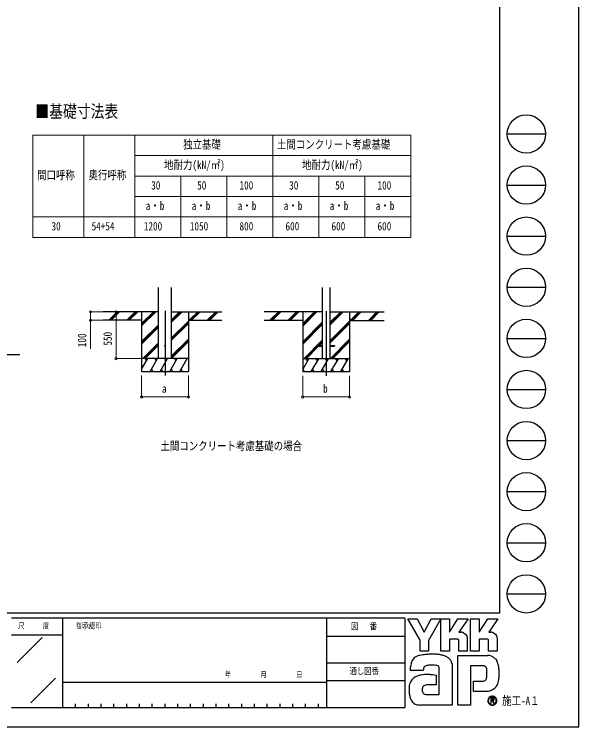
# Model space of a CAD drawing. Units: millimetres, scale not verified. Extents: x -12615 to 12615, y -8910 to 8910.
# Drawn here: x 5988 to 12615, y -8910 to -545 of the extents above; entities that cross this region are included whole.
import ezdxf
from ezdxf.enums import TextEntityAlignment as Align

# ---------------------------------------------------------------- set-up
doc = ezdxf.new("R2010")
doc.units = ezdxf.units.MM
doc.header["$LTSCALE"] = 50
doc.layers.add('0-1_TABLE1', color=7, linetype='Continuous', lineweight=18)
doc.layers.add('0-7_YKK_D', color=6, linetype='Continuous', lineweight=18)
for name, color, linetype in [('0-2_USER1', 3, 'Continuous'), ('0-4_YKK_12', 2, 'Continuous'), ('0-6_YKK_A1', 4, 'Continuous'), ('0-8_YKK_ZWAK', 7, 'Continuous')]:
    doc.layers.add(name, color=color, linetype=linetype)
doc.styles.add('ＭＳ ゴシック', font='')
doc.styles.get('ＭＳ ゴシック').set_extended_font_data('MS Gothic')

msp = doc.modelspace()

# ---------------------------------------------------------------- linework, layer by layer
at = {"layer": '0-1_TABLE1'}
for p, q in [((6205.06, -1965), (10645.06, -1965)), ((6205.06, -1965), (6205.06, -3165)), ((6805.06, -1965), (6805.06, -3165)), ((7405.06, -1965), (7405.06, -3165)), ((9025.06, -1965), (9025.06, -3165)), ((7405.06, -2205), (10645.06, -2205)), ((7405.06, -2445), (10645.06, -2445)), ((8485.06, -2445), (8485.06, -3165)), ((9565.06, -2445), (9565.06, -3165)), ((10105.06, -2445), (10105.06, -3165)), ((7405.06, -2685), (10645.06, -2685)), ((6205.06, -2925), (10645.06, -2925)), ((6205.06, -3165), (10645.06, -3165))]:
    msp.add_line(p, q, dxfattribs=at)
for points in [[(10645.06, -1965), (10645.06, -2445), (10645.06, -2925), (10645.06, -3165)], [(7945.06, -2445), (7945.06, -2925), (7945.06, -3165)]]:
    msp.add_lwpolyline(points, dxfattribs=at)
at = {"layer": '0-4_YKK_12'}
for p, q in [((7758.06, -4028.79), (7758.06, -4788)), ((9649.06, -4029.79), (9649.06, -4789))]:
    msp.add_line(p, q, dxfattribs=at)
at = {"layer": '0-6_YKK_A1'}
for p, q in [((7680.31, -4588), (7680.31, -3752.65)), ((7835.81, -4588), (7835.81, -3752.65)), ((9603.86, -3753.65), (9603.86, -4589)), ((9694.26, -3753.65), (9694.26, -4589)), ((7680.31, -4038), (7032.11, -4038)), ((7098.8, -4136.6), (7197.39, -4038)), ((7111.53, -4138), (7211.53, -4038)), ((7125.68, -4138), (7225.68, -4038)), ((7310.93, -4136.6), (7409.52, -4038)), ((7323.67, -4138), (7423.67, -4038)), ((7337.81, -4138), (7437.81, -4038)), ((7483.06, -4038), (7483.06, -4738)), ((7483.06, -4204.88), (7649.94, -4038)), ((7483.06, -4190.74), (7635.8, -4038)), ((7483.06, -4176.6), (7621.66, -4038)), ((7835.81, -4160.5), (7958.31, -4038)), ((7835.81, -4146.36), (7944.17, -4038)), ((7835.81, -4132.21), (7930.02, -4038)), ((7835.81, -4038), (8423.68, -4038)), ((8033.06, -4038), (8033.06, -4738)), ((8042.16, -4138), (8142.16, -4038)), ((8056.3, -4138), (8156.3, -4038)), ((8070.44, -4138), (8170.44, -4038)), ((8254.29, -4138), (8354.29, -4038)), ((8268.43, -4138), (8368.43, -4038)), ((8282.57, -4138), (8382.57, -4038)), ((9603.86, -4039), (8923.11, -4039)), ((8989.8, -4137.6), (9088.39, -4039)), ((9002.53, -4139), (9102.54, -4039)), ((9016.68, -4139), (9116.68, -4039)), ((9201.93, -4137.6), (9300.53, -4039)), ((9214.67, -4139), (9314.67, -4039)), ((9228.81, -4139), (9328.81, -4039)), ((9374.06, -4039), (9374.06, -4739)), ((9374.06, -4205.88), (9540.94, -4039)), ((9374.06, -4191.74), (9526.8, -4039)), ((9374.06, -4177.6), (9512.66, -4039)), ((9694.26, -4194.05), (9849.31, -4039)), ((9694.26, -4179.91), (9835.17, -4039)), ((9694.26, -4165.76), (9821.03, -4039)), ((9694.26, -4039), (10332.27, -4039)), ((9924.06, -4039), (9924.06, -4739)), ((9933.16, -4139), (10033.16, -4039)), ((9947.3, -4139), (10047.3, -4039)), ((9961.44, -4139), (10061.44, -4039)), ((10145.29, -4139), (10245.29, -4039)), ((10159.43, -4139), (10259.43, -4039)), ((10173.57, -4139), (10273.57, -4039)), ((7483.06, -4138), (7032.11, -4138)), ((7835.81, -4344.34), (8033.06, -4147.1)), ((7835.81, -4358.49), (8033.06, -4161.24)), ((7835.81, -4372.63), (8033.06, -4175.38)), ((8033.06, -4138), (8423.68, -4138)), ((9374.06, -4139), (8923.11, -4139)), ((9374.06, -4389.73), (9603.86, -4159.93)), ((9374.06, -4403.87), (9603.86, -4174.07)), ((9694.26, -4377.89), (9924.06, -4148.1)), ((9694.26, -4392.04), (9924.06, -4162.24)), ((9694.26, -4406.18), (9924.06, -4176.38)), ((9924.06, -4139), (10332.27, -4139)), ((7483.06, -4388.73), (7680.31, -4191.48)), ((7483.06, -4402.87), (7680.31, -4205.62)), ((7483.06, -4417.01), (7680.31, -4219.76)), ((9374.06, -4418.01), (9603.86, -4188.21)), ((7495.92, -4588), (7680.31, -4403.61)), ((7510.06, -4588), (7680.31, -4417.75)), ((7524.2, -4588), (7680.31, -4431.89)), ((7835.81, -4556.48), (8033.06, -4359.23)), ((7835.81, -4570.62), (8033.06, -4373.37)), ((7835.81, -4584.76), (8033.06, -4387.51)), ((9386.92, -4589), (9603.86, -4372.06)), ((9555.56, -4434.5), (9603.86, -4386.2)), ((9569.7, -4434.5), (9603.86, -4400.34)), ((9695.28, -4589), (9924.06, -4360.23)), ((9709.43, -4589), (9924.06, -4374.37)), ((9723.57, -4589), (9924.06, -4388.51)), ((9401.06, -4589), (9549.06, -4441)), ((9415.2, -4589), (9560.7, -4443.5)), ((9549.06, -4434.5), (9549.06, -4443.5)), ((9549.06, -4434.5), (9603.86, -4434.5)), ((9549.06, -4443.5), (9603.86, -4443.5)), ((9694.26, -4434.5), (9749.06, -4434.5)), ((9694.26, -4443.5), (9749.06, -4443.5)), ((9749.06, -4434.5), (9749.06, -4443.5)), ((4831.26, -4538), (6052.25, -4538)), ((8033.06, -4588), (7483.06, -4588)), ((7483.06, -4713.45), (7555.49, -4588)), ((7540.49, -4613.98), (7525.49, -4588)), ((7584.36, -4738), (7670.96, -4588)), ((7655.96, -4613.98), (7640.96, -4588)), ((7699.83, -4738), (7786.43, -4588)), ((7771.43, -4613.98), (7756.43, -4588)), ((7815.3, -4738), (7901.9, -4588)), ((7886.9, -4613.98), (7871.9, -4588)), ((7930.77, -4738), (8017.37, -4588)), ((7987.37, -4588), (7987.37, -4588)), ((9924.06, -4589), (9374.06, -4589)), ((9374.06, -4714.45), (9446.49, -4589)), ((9431.49, -4614.98), (9416.49, -4589)), ((9475.36, -4739), (9561.96, -4589)), ((9546.96, -4614.98), (9531.96, -4589)), ((9590.83, -4739), (9677.43, -4589)), ((9662.43, -4614.98), (9647.43, -4589)), ((9706.3, -4739), (9792.9, -4589)), ((9777.9, -4614.98), (9762.9, -4589)), ((9821.77, -4739), (9908.37, -4589)), ((9893.37, -4614.98), (9878.37, -4589)), ((7483.06, -4738), (8033.06, -4738)), ((7599.35, -4712.02), (7614.35, -4738)), ((7714.82, -4712.02), (7729.82, -4738)), ((7830.3, -4712.02), (7845.3, -4738)), ((7945.76, -4712.02), (7960.76, -4738)), ((9374.06, -4739), (9924.06, -4739)), ((9374.89, -4713.02), (9389.88, -4739)), ((9490.36, -4713.02), (9505.35, -4739)), ((9605.83, -4713.02), (9620.82, -4739)), ((9721.3, -4713.02), (9736.3, -4739)), ((9836.77, -4713.02), (9851.76, -4739))]:
    msp.add_line(p, q, dxfattribs=at)
msp.add_circle((7758.06, -4438), 5, dxfattribs=at)
at = {"layer": '0-7_YKK_D'}
for p, q in [((7031.11, -4038), (6882.06, -4038)), ((7183.06, -4038), (7183.06, -4588)), ((7031.11, -4138), (6882.06, -4138)), ((7482.06, -4588), (7182.06, -4588)), ((7483.06, -4788), (7483.06, -5039)), ((8033.06, -4788), (8033.06, -5039)), ((9374.06, -4789), (9374.06, -5039)), ((9924.06, -4789), (9924.06, -5039)), ((7483.06, -5038), (8033.06, -5038)), ((9374.06, -5038), (9924.06, -5038))]:
    msp.add_line(p, q, dxfattribs=at)
msp.add_lwpolyline([(6883.06, -4038), (6883.06, -4138), (6883.06, -4473.8)], dxfattribs=at)
for centre in [(6883.06, -4038), (7183.06, -4038), (6883.06, -4138), (7183.06, -4588), (7483.06, -5038), (8033.06, -5038), (9374.06, -5038), (9924.06, -5038)]:
    msp.add_circle(centre, 12.75, dxfattribs=at)
at = {"layer": '0-8_YKK_ZWAK'}
for p, q in [((11685.06, 8325), (11685.06, -7575)), ((11775.06, -1950), (12225.06, -1950)), ((11775.06, -2550), (12225.06, -2550)), ((11775.06, -3150), (12225.06, -3150)), ((11775.06, -3750), (12225.06, -3750)), ((11775.06, -4350), (12225.06, -4350)), ((11775.06, -4950), (12225.06, -4950)), ((11775.06, -5550), (12225.06, -5550)), ((11775.06, -6150), (12225.06, -6150)), ((11775.06, -6750), (12225.06, -6750)), ((11775.06, -7350), (12225.06, -7350)), ((11685.06, -7575), (-11714.94, -7575)), ((6555.06, -7635), (5955.06, -7635)), ((9652.56, -7635), (6555.06, -7635)), ((6555.06, -7635), (6555.06, -8685)), ((9652.56, -7635), (9652.56, -8685)), ((10575.06, -7635), (9652.56, -7635)), ((10575.06, -7635), (10575.06, -8685)), ((5955.06, -7830), (6555.06, -7830)), ((6021.31, -8154.87), (6315.11, -7861.08)), ((9652.56, -7845), (10575.06, -7845)), ((9652.56, -8160), (10575.06, -8160)), ((6182.02, -8627.97), (6470.68, -8339.3)), ((6555.06, -8385), (9652.56, -8385)), ((10575.06, -8370), (9652.56, -8370)), ((5955.06, -8685), (6555.06, -8685)), ((6555.06, -8685), (9652.56, -8685)), ((6705.06, -8640), (6705.06, -8685)), ((6855.06, -8640), (6855.06, -8685)), ((7005.06, -8640), (7005.06, -8685)), ((7155.06, -8640), (7155.06, -8685)), ((7305.06, -8640), (7305.06, -8685)), ((7455.06, -8640), (7455.06, -8685)), ((7605.06, -8640), (7605.06, -8685)), ((7755.06, -8640), (7755.06, -8685)), ((7905.06, -8640), (7905.06, -8685)), ((8055.06, -8640), (8055.06, -8685)), ((8205.06, -8640), (8205.06, -8685)), ((8355.06, -8640), (8355.06, -8685)), ((8505.06, -8640), (8505.06, -8685)), ((8655.06, -8640), (8655.06, -8685)), ((8805.06, -8640), (8805.06, -8685)), ((8955.06, -8640), (8955.06, -8685)), ((9105.06, -8640), (9105.06, -8685)), ((9255.06, -8640), (9255.06, -8685)), ((9405.06, -8640), (9405.06, -8685)), ((9555.06, -8640), (9555.06, -8685)), ((9652.56, -8685), (10575.06, -8685)), ((11600.02, -8651.94), (11600.02, -8651.94))]:
    msp.add_line(p, q, dxfattribs=at)
for points in [[(-12615, -8910), (12615, -8910), (12615, 8910), (-12615, 8910)], [(10608.06, -7644), (10718.49, -7644), (10801.41, -7800.3), (10884.12, -7644), (10994.63, -7644), (10853.01, -7895.97), (10853.01, -8022.4), (10752.29, -8022.4), (10752.29, -7892.57)]]:
    msp.add_lwpolyline(points, close=True, dxfattribs=at)
for points in [[(11191.64, -7879.83), (11096.31, -7879.83), (11096.31, -8022.29), (10994.74, -8022.29), (10994.74, -7644), (11096.31, -7644), (11096.31, -7798.75), (11196.21, -7644), (11315.52, -7644), (11208.48, -7800.64), (11212.27, -7800.64), (11216.46, -7800.64), (11220.76, -7800.64), (11224.9, -7800.64), (11228.6, -7800.64), (11231.58, -7800.64), (11233.57, -7800.64), (11234.3, -7800.64)], [(11542.53, -7879.83), (11447.31, -7879.83), (11447.31, -8022.4), (11345.69, -8022.4), (11345.69, -7644), (11447.31, -7644), (11447.31, -7798.75), (11547.1, -7644), (11666.41, -7644), (11559.37, -7800.64), (11563.2, -7800.64), (11567.41, -7800.64), (11571.71, -7800.64), (11575.84, -7800.64), (11579.52, -7800.64), (11582.49, -7800.64), (11584.47, -7800.64), (11585.19, -7800.64)], [(11263.52, -7806.64), (11275.65, -7813.57), (11285.92, -7822.6), (11294.18, -7833.36), (11300.27, -7845.45), (11304.03, -7858.49), (11305.32, -7872.11), (11305.32, -8022.65), (11206.23, -8022.65), (11206.23, -7894.23)], [(11614.45, -7806.64), (11626.61, -7813.57), (11636.92, -7822.6), (11645.22, -7833.36), (11651.35, -7845.45), (11655.14, -7858.49), (11656.44, -7872.11), (11656.44, -8022.4), (11557.12, -8022.4), (11557.12, -7894.23)], [(11486.61, -8194.52), (11343.58, -8194.52), (11343.58, -8655), (11193.69, -8655), (11193.69, -8072.37), (11542.06, -8072.37)], [(11636.14, -8113.54), (11645.92, -8125.87), (11653.24, -8137.83), (11658.35, -8148.65)], [(10814.39, -8196.93), (10807.42, -8200.86), (10801.98, -8205.65), (10797.86, -8211.25), (10794.88, -8217.59), (10792.82, -8224.59), (10791.48, -8232.21), (10790.67, -8240.37), (10790.19, -8249), (10640.23, -8249.37), (10640.67, -8228.86), (10641.5, -8205.82)], [(11123.13, -8157.5), (11127.38, -8174.71), (11129.79, -8193.13), (11130.55, -8212.76), (11130.55, -8655), (10768.66, -8655)], [(10871.84, -8296.58), (10900.22, -8298.46), (10922.53, -8300.96), (10937.13, -8303.3), (10942.36, -8304.7), (10942.36, -8419.42), (10925.77, -8417.67), (10907.57, -8416.68), (10888.94, -8416.3), (10871.06, -8416.36), (10855.1, -8416.69), (10842.25, -8417.13), (10833.68, -8417.51), (10830.56, -8417.68), (10817.59, -8420.05), (10806.4, -8423.76), (10797.01, -8428.84), (10789.4, -8435.31), (10783.58, -8443.19), (10779.55, -8452.51), (10777.31, -8463.3), (10776.86, -8475.57), (10778.29, -8489.07), (10781.15, -8500.22), (10785.28, -8509.25), (10790.48, -8516.37), (10796.58, -8521.78), (10803.4, -8525.72), (10810.76, -8528.37), (10818.48, -8529.97), (10977.79, -8529.97), (10977.79, -8235.22), (10977.83, -8229.38), (10977.53, -8223.66), (10976.78, -8218.16), (10975.5, -8212.94), (10973.59, -8208.07), (10970.96, -8203.64), (10967.51, -8199.72), (10963.16, -8196.37)], [(10963.16, -8196.37), (10953.82, -8192.71), (10938.88, -8189.6), (10919.82, -8187.31), (10898.12, -8186.08), (10875.25, -8186.18), (10852.69, -8187.85)], [(11537.48, -8282.99), (11537.29, -8263.9), (11536.38, -8246.69), (11534.23, -8231.59), (11530.31, -8218.78)], [(11623.69, -8462.91), (11609.85, -8473.67), (11595.43, -8482.13), (11580.55, -8488.44), (11565.3, -8492.76), (11549.8, -8495.23), (11534.16, -8496.03), (11380.08, -8496.03), (11380.08, -8374.99), (11466.96, -8374.99), (11482.98, -8374.77), (11497.07, -8373.4), (11509.16, -8369.86)], [(11623.82, -8587.79), (11623.75, -8586.03), (11623.53, -8584.34), (11623.16, -8582.71), (11622.66, -8581.16), (11622.01, -8579.69), (11621.22, -8578.31), (11620.3, -8577.02), (11619.24, -8575.84), (11617.85, -8574.61), (11616.31, -8573.54), (11614.62, -8572.63), (11612.79, -8571.88), (11610.84, -8571.29), (11608.75, -8570.87), (11606.55, -8570.61), (11604.23, -8570.53), (11581.5, -8570.53), (11581.5, -8637.42), (11588.37, -8637.42), (11588.37, -8577.35), (11604.23, -8577.35), (11605.87, -8577.41), (11607.41, -8577.57), (11608.85, -8577.83), (11610.19, -8578.2), (11611.42, -8578.67), (11612.53, -8579.24), (11613.52, -8579.9), (11614.4, -8580.67)], [(11617.08, -8587.79), (11616.66, -8591.01), (11615.51, -8593.54), (11613.78, -8595.47), (11611.64, -8596.87), (11609.23, -8597.83), (11606.71, -8598.42), (11604.25, -8598.72), (11601.99, -8598.8), (11596.03, -8598.8), (11599.04, -8603.91), (11618.68, -8637.65), (11626.54, -8637.65), (11607.6, -8605.17), (11609.37, -8604.82), (11611.07, -8604.37), (11612.67, -8603.83), (11614.19, -8603.2), (11615.6, -8602.47), (11616.92, -8601.65), (11618.14, -8600.73), (11619.24, -8599.73)]]:
    msp.add_lwpolyline(points, dxfattribs=at)
for centre in [(12000.06, -1950), (12000.06, -2550), (12000.06, -3150), (12000.06, -3750), (12000.06, -4350), (12000.06, -4950), (12000.06, -5550), (12000.06, -6150), (12000.06, -6750), (12000.06, -7350)]:
    msp.add_circle(centre, 225, dxfattribs=at)
for centre, radius, start, end in [((11234.45, -7875.57), 74.93, 78.26798, 90.11215), ((11235.52, -7870.11), 69.37, 66.19963, 78.22058), ((11585.34, -7875.7), 75.07, 78.27851, 90.10826), ((11586.37, -7870.44), 69.7, 66.2483, 78.23226), ((11192.17, -7893.88), 14.06, 358.57817, 92.1683), ((11543.13, -7893.81), 14, 358.29941, 92.43455), ((10754.81, -8183.52), 108.22, 138.03852, 152.12015), ((10754.79, -8184.02), 108.55, 122.60463, 137.83438), ((10769.15, -8207.24), 135.84, 108.37421, 122.42809), ((10791.88, -8288.08), 219.75, 100.93159, 107.35499), ((10866.16, -8648.45), 587.69, 97.86054, 101.37938), ((10901.03, -8890.74), 832.48, 94.90201, 97.9576), ((10903.41, -8910.14), 852, 91.6169, 94.94971), ((10900.11, -8772.18), 714.01, 87.51794, 91.66439), ((10909.38, -8573.33), 514.94, 81.92631, 87.59083), ((10936.76, -8385.69), 325.32, 73.67137, 82.05943), ((10977.38, -8249.75), 183.45, 60.60528, 73.9085), ((10994.01, -8216.59), 146.41, 52.17347, 59.90542), ((11008.88, -8197.34), 122.08, 43.55042, 52.14561), ((11017.07, -8189.43), 110.69, 34.48659, 43.50182), ((11536.36, -8232.64), 160.37, 78.73198, 87.96551), ((11541.07, -8208.59), 135.87, 69.03034, 78.69541), ((11545.45, -8196.9), 123.38, 59.39484, 68.9885), ((11547.48, -8193.34), 119.28, 50.3012, 59.3616), ((11546.74, -8194.18), 120.4, 42.05209, 50.28551), ((10913.41, -8221.38), 272.36, 171.55622, 176.72493), ((10821.12, -8207.6), 179.04, 163.48385, 171.57982), ((10774.82, -8193.86), 130.74, 152.2125, 163.4865), ((10853.97, -8290.89), 101.95, 102.4979, 112.84632), ((10873.7, -8375.98), 189.3, 96.37207, 102.75341), ((11017.13, -8189.26), 110.55, 25.58915, 34.43128), ((11007.29, -8193.87), 121.41, 17.43089, 25.54591), ((11487.42, -8268.03), 73.52, 77.94572, 90.63794), ((11493.81, -8238.05), 42.86, 60.20991, 77.92418), ((11487.28, -8228.44), 188.76, 14.76267, 25.00486), ((11371.51, -8259.99), 308.76, 7.9139, 14.95041), ((11497.96, -8230.26), 34.04, 39.8078, 59.75378), ((11492.14, -8234.71), 41.37, 22.65544, 39.38165), ((11255.87, -8276.8), 425.61, 2.54376, 8.01251), ((11189.59, -8280.29), 491.98, 357.76419, 2.60674), ((10754.78, -8438.01), 127.65, 142.04688, 153.80771), ((10750.42, -8434.88), 122.29, 130.60221, 141.94427), ((10757.63, -8443.54), 133.55, 120.60724, 130.53081), ((10771.85, -8467.72), 161.6, 112.58838, 120.58162), ((10790.98, -8513.7), 211.4, 106.61303, 112.59024), ((10821.07, -8614.84), 316.93, 99.87193, 106.59825), ((10837.93, -8709.82), 413.39, 94.78469, 99.91711), ((10846.14, -8804.31), 508.24, 90.80099, 94.81812), ((10847.39, -8874.68), 578.61, 87.57779, 90.82714), ((11495.16, -8338.28), 34.54, 293.91672, 314.09376), ((11490.45, -8334.13), 40.8, 314.78099, 333.92928), ((11460.15, -8319.42), 74.48, 334.00676, 347.34989), ((11377.49, -8300.27), 159.33, 347.14308, 355.40008), ((11196.61, -8284.73), 340.88, 355.2339, 0.29193), ((11307.45, -8294.38), 373.25, 347.15166, 352.97565), ((11208.51, -8281.51), 473.02, 352.8937, 357.82206), ((10914.4, -8470.46), 291.87, 174.55588, 182.47272), ((10826.95, -8462.09), 204.02, 164.97537, 174.56739), ((10777.37, -8448.87), 152.71, 153.89178, 164.94341), ((11506.24, -8334.86), 173.92, 318.67367, 325.29112), ((11551.08, -8368.28), 118.04, 326.23251, 339.61931), ((11440.22, -8325.35), 236.92, 339.22498, 347.31457), ((11077.49, -8467.89), 454.94, 181.90948, 187.89042), ((10886.08, -8494.82), 261.65, 187.80471, 196.36971), ((11523.69, -8350.16), 150.71, 311.57033, 318.66243), ((10785.01, -8524.67), 156.26, 196.3102, 208.20993), ((10741.01, -8548.09), 106.41, 208.29777, 223.35561), ((11599.78, -8604.63), 52.6, 179.86065, 225.14399), ((11600.11, -8604.57), 52.92, 90.09157, 179.92363), ((11599.77, -8604.4), 47.06, 134.8007, 180.12175), ((11599.58, -8604.7), 46.87, 179.75513, 225.29722), ((11599.91, -8604.13), 46.97, 89.86602, 135.149), ((11600.1, -8604.47), 52.82, 44.93442, 90.08536), ((11600.12, -8604.49), 47.33, 45.03108, 90.11509), ((11599.95, -8604.42), 47.52, 270.09072, 359.90926), ((11607.02, -8587.51), 10.06, 358.3894, 42.86139), ((11607.22, -8588.27), 16.6, 316.37674, 1.6565), ((11600.15, -8604.5), 47.31, 0.00643, 45.07115), ((11600.52, -8604.31), 52.41, 359.78949, 45.13288), ((11600.39, -8604.71), 52.54, 314.92572, 0.23508), ((10731.08, -8556.83), 93.2, 223.64205, 239.63663), ((10739.32, -8541.84), 110.3, 239.8785, 253.65355), ((10754.4, -8490.03), 164.26, 253.69102, 263.74909), ((10767.18, -8376.29), 278.71, 263.68487, 270.30455), ((11600.03, -8604.63), 52.77, 224.94536, 269.98445), ((11599.93, -8605.12), 46.82, 224.62822, 270.10973), ((11600.03, -8604.37), 53.04, 269.98802, 314.93777)]:
    msp.add_arc(centre, radius, start, end, dxfattribs=at)

# ---------------------------------------------------------------- texts
at = {"layer": '0-1_TABLE1', "style": 'ＭＳ ゴシック', "width": 0.8}
for s, p in [('独立基礎', (7970.26, -2152.5)), ('土間コンクリート考慮基礎', (9071.86, -2152.5)), ('地耐力(kN/㎡)', (7747.06, -2392.5)), ('地耐力(kN/㎡)', (9367.06, -2392.5)), ('間口呼称', (6256.66, -2512.5)), ('奥行呼称', (6860.26, -2512.5)), ('30', (7595.86, -2632.5)), ('50', (8135.86, -2632.5)), ('100', (8632.66, -2632.5)), ('30', (9215.86, -2632.5)), ('50', (9755.86, -2632.5)), ('100', (10252.66, -2632.5)), ('a・b', (7531.06, -2872.5)), ('a・b', (8071.06, -2872.5)), ('a・b', (8611.06, -2872.5)), ('a・b', (9151.06, -2872.5)), ('a・b', (9691.06, -2872.5)), ('a・b', (10231.06, -2872.5)), ('30', (6425.86, -3112.5)), ('54+54', (6896.26, -3112.5)), ('1200', (7509.46, -3112.5)), ('1050', (8049.46, -3112.5)), ('800', (8632.66, -3112.5)), ('600', (9172.66, -3112.5)), ('600', (9712.66, -3112.5)), ('600', (10252.66, -3112.5))]:
    msp.add_text(s, height=98.97, dxfattribs=at).set_placement(p, align=Align.BOTTOM_LEFT)
at = {"layer": '0-2_USER1', "style": 'ＭＳ ゴシック', "width": 0.8}
for s, height, p in [('■基礎寸法表', 148.5, (6236.4, -1803.5)), ('土間コンクリート考慮基礎の場合', 98.97, (7704, -5693))]:
    msp.add_text(s, height=height, dxfattribs=at).set_placement(p, align=Align.BOTTOM_LEFT)
at = {"layer": '0-7_YKK_D', "style": 'ＭＳ ゴシック', "width": 0.8}
for s, p in [('100', (6863.06, -4453.8)), ('550', (7163.06, -4435.4))]:
    msp.add_text(s, height=98.97, rotation=90, dxfattribs=at).set_placement(p, align=Align.BOTTOM_LEFT)
for s, p in [('a', (7722.06, -5018)), ('b', (9613.06, -5018))]:
    msp.add_text(s, height=98.97, dxfattribs=at).set_placement(p, align=Align.BOTTOM_LEFT)
at = {"layer": '0-8_YKK_ZWAK', "style": 'ＭＳ ゴシック', "width": 0.8}
for s, height, p in [('尺     度', 65.98, (6034.26, -7777.5)), ('御承認印', 65.98, (6717.41, -7777.5)), ('図\u3000 番', 76.98, (9940.21, -7792.5)), ('年        月        日', 65.98, (8459.72, -8349.64)), ('通し図番', 76.98, (9923.41, -8317.5)), ('施工-A１', 98.97, (11715.06, -8685))]:
    msp.add_text(s, height=height, dxfattribs=at).set_placement(p, align=Align.BOTTOM_LEFT)

doc.saveas('drawing.dxf')
